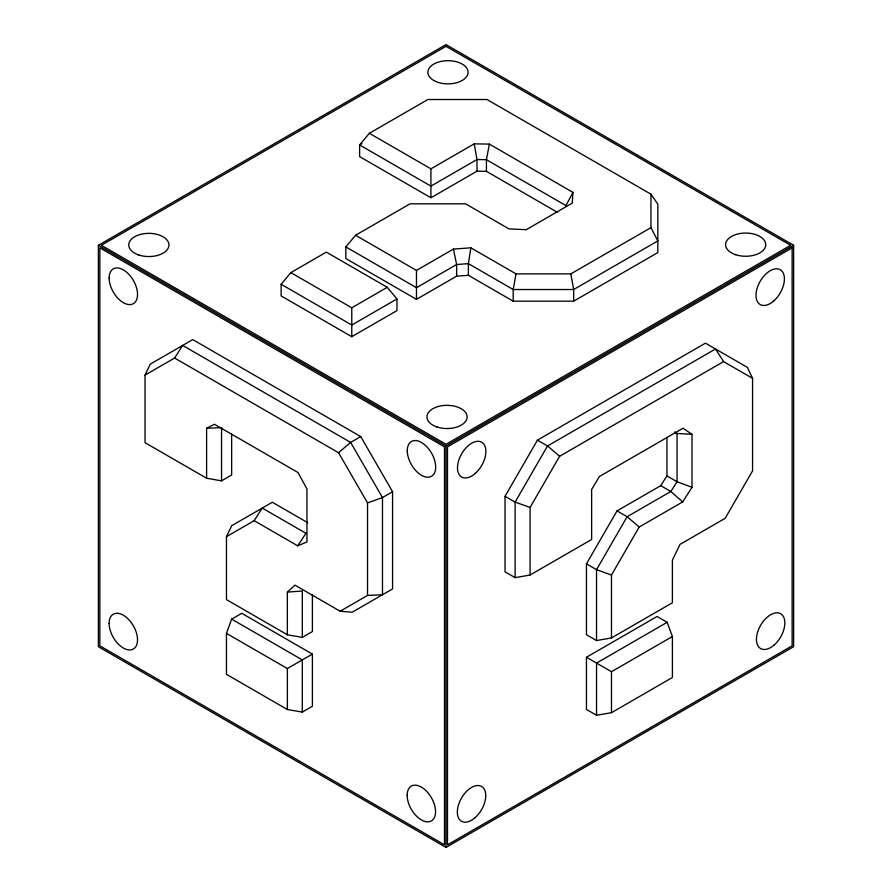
<?xml version="1.0" encoding="UTF-8"?>
<svg xmlns="http://www.w3.org/2000/svg" width="892" height="892" viewBox="0 0 892 892"><rect width="100%" height="100%" fill="white"/><g stroke="black" fill="none" stroke-linecap="round" stroke-linejoin="round"><path stroke-width="1.34" d="M369.366 133.298L430.925 168.844L474.221 143.846L489.373 144.114L572.965 192.382L572.196 203.164L526.28 229.679L509.009 228.921L465.512 203.8L410.075 203.8L355.585 235.265L345.84 246.906L345.84 258.557L416.475 299.344L456.637 276.163L468.378 275.293L513.19 301.173L573.668 301.173L657.828 252.57L657.828 204.168L650.948 194.166L486.999 99.514L427.892 99.514L369.366 133.298L359.621 144.95L359.621 156.602L430.925 197.768L476.986 171.175L486.43 171.342L557.522 212.385M355.585 235.265L416.475 270.421L453.426 249.091L470.853 247.809L468.378 263.653L468.378 275.293M470.853 247.809L516.044 273.9L513.19 289.521L513.19 301.173M489.373 144.114L486.43 159.69L486.43 171.342M226.434 633.365L231.664 619.126L241.754 613.306L312.39 654.092L312.39 706.274L302.31 712.095L287.369 709.508L226.434 674.33L226.434 633.365L287.369 668.543L312.39 654.092M231.652 434.103L231.652 475.012L221.562 480.844L206.598 478.223L145.039 442.688L145.039 375.108L150.257 364.137L192.75 339.607L360.736 436.589L392.569 491.737L392.569 588.921L352.24 612.202L340.142 611.243L294.962 585.152L287.347 592.098L287.347 634.769L302.31 637.379L312.39 631.558L312.39 594.741M287.347 634.769L226.457 599.602L226.457 536.683L231.664 525.722L272.328 502.252L307.773 522.712M572.965 192.382L565.952 205.606L486.43 159.69L476.986 159.523L430.925 186.116L359.621 144.95L362.007 143.579M611.488 637.936L611.488 575.017L639.207 527.016L682.714 501.895L692.002 487.322L692.002 434.304L683.038 428.238L599.446 476.506L591.641 489.485L591.641 539.482L530.082 575.017L515.119 577.637L505.039 571.805L505.039 496.275L537.441 440.146L705.427 343.164L747.351 367.37L752.569 378.331L752.569 470.865L725.174 518.297L679.994 544.388L672.39 560.12L672.39 602.78L611.488 637.936L596.536 640.556L586.445 634.725L586.445 563.856L617.019 510.904L660.738 485.661L666.96 475.904L666.96 437.314M530.082 575.017L530.082 507.437L559.63 456.258L723.579 361.606L752.569 378.331M145.039 375.108L174.598 358.038L182.659 345.427L350.645 442.41L382.478 497.558L382.478 594.741L367.526 595.421L340.142 611.243M254.175 520.683L262.237 508.072L305.956 533.304L297.672 545.804L254.175 520.683L226.457 536.683M281.136 284.269L290.848 272.618L326.327 252.135L387.262 287.313L396.962 298.954L396.962 310.606L351.771 336.697L281.136 295.91L281.136 284.269L351.771 325.045L396.962 298.954M174.598 358.038L338.547 452.701L350.645 442.41L360.736 436.589M98.376 245.3L446 44.6L793.624 245.3L793.624 646.7L446 847.4L98.376 646.7L98.376 245.3L446 446L793.624 245.3M290.848 272.618L351.771 307.796L387.262 287.313M516.044 273.9L570.813 273.9L650.948 227.638L650.948 194.166M392.569 491.737L382.478 497.558L367.526 502.898L367.526 595.421M586.445 657.259L657.081 616.472L667.171 622.304L672.401 636.531L672.401 677.507L611.477 712.686L596.536 715.273L586.445 709.441L586.445 657.259L611.477 671.709L672.401 636.531M667.171 622.304L596.536 663.091L596.536 715.273M206.598 478.223L206.598 428.238L214.415 424.269L298.006 472.526L306.959 488.939L306.959 541.946L297.672 545.804M287.347 592.098L302.31 591.017L302.31 637.379M206.598 428.238L220.201 427.703M692.002 434.304L677.039 433.49L674.798 432.196M530.082 507.437L515.119 502.096L505.039 496.275M611.488 575.017L596.536 569.676L586.445 563.856M692.002 487.322L677.039 481.725L666.96 475.904M345.84 246.906L416.475 287.692L456.637 264.511L468.378 263.653L513.19 289.521L573.668 289.521L657.828 240.929L650.948 227.638M660.738 485.661L670.817 491.492L682.714 501.895M537.441 440.146L547.532 445.978L559.63 456.258M617.019 510.904L627.109 516.724L639.207 527.016M231.664 619.126L302.31 659.913L302.31 712.095M674.965 432.085L677.039 433.49L677.039 481.725L670.817 491.492L627.109 516.724L596.536 569.676L596.536 640.556M723.579 361.606L715.518 348.984L547.532 445.978L515.119 502.096L515.119 577.637M338.547 452.701L367.526 502.898M453.426 249.091L456.637 264.511L456.637 276.163M570.813 273.9L573.668 289.521L573.668 301.173M474.221 143.846L476.986 159.523L476.986 171.175M611.477 671.709L611.477 712.686M446 446L446 847.4M430.925 168.844L430.925 197.768M416.475 270.421L416.475 299.344M351.771 307.796L351.771 336.697M287.369 668.543L287.369 709.508M221.562 427.658L221.562 480.844M446 46.317L101.354 245.3L446 444.283L790.647 245.3L446 46.317M792.129 247.876L447.494 446.859L447.494 844.824L792.129 645.841L792.129 247.876M444.506 446.859L99.871 247.876L99.871 645.841L444.506 844.824L444.506 446.859M407.153 795.307A20.092 11.596 60 0 0 428.461 821.822A20.092 11.596 60 0 0 428.461 793.412A20.092 11.596 60 0 0 407.153 795.307M109.114 623.408A20.092 11.596 60 0 0 130.422 649.922A20.092 11.596 60 0 0 130.422 621.501A20.092 11.596 60 0 0 109.114 623.408M109.136 278.048A20.092 11.596 60 0 0 130.444 304.562A20.092 11.596 60 0 0 130.444 276.152A20.092 11.596 60 0 0 109.136 278.048M407.276 450.683A20.092 11.596 60 0 0 428.584 477.187A20.092 11.596 60 0 0 428.584 448.776A20.092 11.596 60 0 0 407.276 450.683M475.358 473.351A20.092 11.596 -60 0 0 481.736 442.231A20.092 11.596 -60 0 0 457.964 463.305A20.092 11.596 -60 0 0 475.358 473.351M475.213 817.574A20.092 11.596 -60 0 0 481.58 786.454A20.092 11.596 -60 0 0 457.819 807.528A20.092 11.596 -60 0 0 475.213 817.574M774.312 644.871A20.092 11.596 -60 0 0 780.678 613.752A20.092 11.596 -60 0 0 756.918 634.825A20.092 11.596 -60 0 0 774.312 644.871M773.888 300.849A20.092 11.596 -60 0 0 780.255 269.73A20.092 11.596 -60 0 0 756.483 290.803A20.092 11.596 -60 0 0 773.888 300.849M436.991 426.989A20.092 11.596 0 0 0 467.129 416.943A20.092 11.596 0 0 0 436.991 406.897A20.092 11.596 0 0 0 436.991 426.989M138.817 255A20.092 11.596 0 0 0 168.945 244.954A20.092 11.596 0 0 0 138.817 234.908A20.092 11.596 0 0 0 138.817 255M433.768 80.481A20.092 11.596 0 0 0 467.386 75.285A20.092 11.596 0 0 0 442.778 61.08A20.092 11.596 0 0 0 433.768 80.481M735.644 254.711A20.092 11.596 0 0 0 765.782 244.664A20.092 11.596 0 0 0 735.644 234.618A20.092 11.596 0 0 0 735.644 254.711"/></g></svg>
